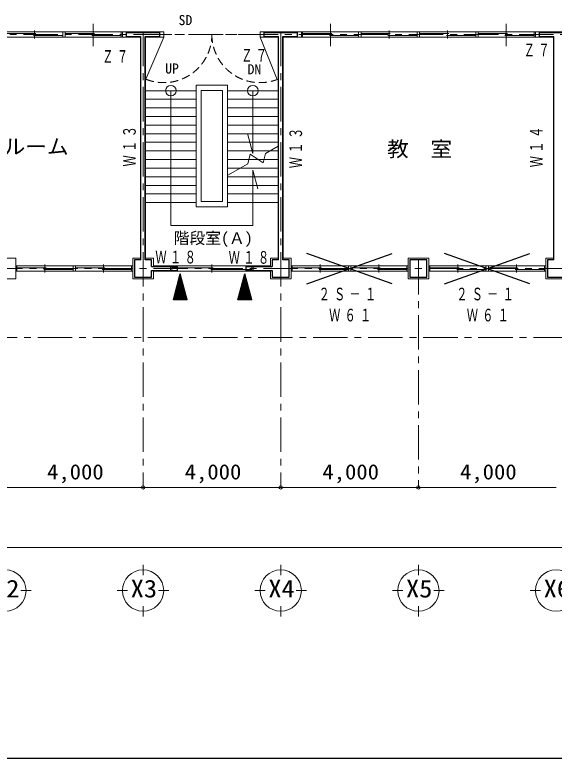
# Model space of a CAD drawing. Units: millimetres at full size, sheet at 1:200; details may follow other scales. Extents: x -55340 to 55340, y -38040 to 38040.
# Drawn here: x -38633 to -22963, y 2000 to 23590 of the extents above; entities that cross this region are included whole.
import ezdxf
from ezdxf.enums import TextEntityAlignment as Align

# ---------------------------------------------------------------- set-up
doc = ezdxf.new("R2010")
doc.units = ezdxf.units.MM
doc.header["$LTSCALE"] = 200
doc.header["$PDMODE"] = 32
doc.header["$PDSIZE"] = 100
doc.linetypes.add('CHAIN1', pattern=[8, 5, -1, 1, -1])
doc.linetypes.add('DASHED1', pattern=[1.8, 1.2, -0.6])
for name, color, linetype, lineweight in [('0-0_補助線', 4, 'Continuous', 9), ('0-1_通り芯', 3, 'Continuous', 18), ('0-2_躯体', 3, 'Continuous', 18), ('0-5_建具(ｻｯｼ)', 3, 'Continuous', 18), ('0-A_寸法', 6, 'Continuous', 9), ('0-B_文字', 4, 'Continuous', 9), ('0-F_予備', 4, 'Continuous', 9), ('2-0_補助線', 2, 'Continuous', 25), ('2-2_躯体', 2, 'Continuous', 25)]:
    doc.layers.add(name, color=color, linetype=linetype, lineweight=lineweight)
doc.layers.add('0-D_予備', color=2, linetype='Continuous')
doc.layers.add('2-3_外壁', color=2, linetype='Continuous')
doc.styles.add('ＭＳ ゴシック', font='')
doc.styles.get('ＭＳ ゴシック').set_extended_font_data('MS Gothic')

msp = doc.modelspace()

# ---------------------------------------------------------------- linework, layer by layer
at = {"layer": '0-0_補助線', "color": 3, "lineweight": 18}
for p, q in [((-36358.1, 22685), (-36358.1, 23325.5)), ((-29458.1, 22685), (-29458.1, 23325.5)), ((-24358.1, 22685), (-24358.1, 23325.5)), ((-38058.1, 22903), (-38058.1, 23138.8)), ((-27758.1, 22903), (-27758.1, 23138.8)), ((-26058.1, 22903), (-26058.1, 23138.8)), ((-38873.1, 23046.6), (-38023.1, 23046.6)), ((-38093.1, 22995.2), (-37243.1, 22995.2)), ((-37243.1, 23095.9), (-37173.1, 23095.9)), ((-37243.1, 22945.9), (-37243.1, 23095.9)), ((-37173.1, 23046.6), (-36323.1, 23046.6)), ((-36393.1, 22995.2), (-35543.1, 22995.2)), ((-35543.1, 22945.9), (-35508.1, 22945.9)), ((-35508.1, 23095.9), (-35508.1, 22945.9)), ((-35508.1, 22945.9), (-34983.1, 22945.9)), ((-34983.1, 16520.9), (-34983.1, 22945.9)), ((-34833.1, 22945.9), (-34308.1, 22945.9)), ((-34833.1, 16520.9), (-34833.1, 22945.9)), ((-34308.1, 22945.9), (-34825.4, 21719.9)), ((-31508.1, 23095.9), (-30308.1, 23095.9)), ((-31508.1, 22945.9), (-31008.6, 21713.1)), ((-30983.1, 16520.9), (-30983.1, 22945.9)), ((-30273.1, 23095.9), (-30308.1, 23095.9)), ((-30308.1, 23095.9), (-30308.1, 22945.9)), ((-30273.1, 22945.9), (-30308.1, 22945.9)), ((-30273.1, 22945.9), (-30273.1, 23095.9)), ((-30273.1, 23046.6), (-29423.1, 23046.6)), ((-29493.1, 22995.2), (-28643.1, 22995.2)), ((-28643.1, 23095.9), (-28573.1, 23095.9)), ((-28643.1, 22945.9), (-28643.1, 23095.9)), ((-28573.1, 23046.6), (-27723.1, 23046.6)), ((-27793.1, 22995.2), (-26943.1, 22995.2)), ((-26943.1, 22945.9), (-26873.1, 22945.9)), ((-26873.1, 22945.9), (-26873.1, 23095.9)), ((-26873.1, 23046.6), (-26023.1, 23046.6)), ((-26093.1, 22995.2), (-25243.1, 22995.2)), ((-25243.1, 23095.9), (-25173.1, 23095.9)), ((-25243.1, 22945.9), (-25243.1, 23095.9)), ((-25173.1, 23046.6), (-24323.1, 23046.6)), ((-24393.1, 22995.2), (-23543.1, 22995.2)), ((-23543.1, 22945.9), (-23508.1, 22945.9)), ((-22273.1, 23095.9), (-23508.1, 23095.9)), ((-35208.1, 16520.9), (-35208.1, 15920.9)), ((-34983.1, 16520.9), (-35208.1, 16520.9)), ((-34608.1, 16520.9), (-34833.1, 16520.9)), ((-34608.1, 16295.9), (-34608.1, 16520.9)), ((-30983.1, 16520.9), (-31208.1, 16520.9)), ((-31208.1, 16295.9), (-31208.1, 16520.9)), ((-30833.1, 16520.9), (-30608.1, 16520.9)), ((-30608.1, 16520.9), (-30608.1, 15920.9)), ((-23208.1, 16520.9), (-22983.1, 16520.9)), ((-23208.1, 15920.9), (-23208.1, 16520.9)), ((-38573.1, 16295.9), (-38608.1, 16295.9)), ((-38573.1, 16145.9), (-38573.1, 16295.9)), ((-38573.1, 16246.6), (-37723.1, 16246.6)), ((-37793.1, 16195.2), (-36943.1, 16195.2)), ((-37758.1, 16103), (-37758.1, 16338.7)), ((-36943.1, 16295.9), (-36873.1, 16295.9)), ((-36943.1, 16145.9), (-36943.1, 16295.9)), ((-36873.1, 16246.6), (-36023.1, 16246.6)), ((-36093.1, 16195.2), (-35243.1, 16195.2)), ((-36058.1, 16103), (-36058.1, 16338.7)), ((-34108.1, 16295.9), (-34608.1, 16295.9)), ((-34073.1, 16295.9), (-34108.1, 16295.9)), ((-34073.1, 16145.9), (-34073.1, 16295.9)), ((-34073.1, 16246.6), (-32873.1, 16246.6)), ((-32943.1, 16195.2), (-31743.1, 16195.2)), ((-32908.1, 16103), (-32908.1, 16338.8)), ((-31743.1, 16295.9), (-31708.1, 16295.9)), ((-31743.1, 16145.9), (-31743.1, 16295.9)), ((-31708.1, 16295.9), (-31208.1, 16295.9)), ((-30573.1, 16295.9), (-30608.1, 16295.9)), ((-30573.1, 16145.9), (-30573.1, 16295.9)), ((-30573.1, 16246.6), (-29723.2, 16246.6)), ((-29793.1, 16195.2), (-28943.1, 16195.2)), ((-29758.1, 16103), (-29758.1, 16338.8)), ((-28943.1, 16295.9), (-28873.1, 16295.9)), ((-28943.1, 16145.9), (-28943.1, 16295.9)), ((-28873.1, 16246.6), (-28023.1, 16246.6)), ((-28093.1, 16195.2), (-27243.1, 16195.2)), ((-28058.1, 16103), (-28058.1, 16338.8)), ((-26573.1, 16295.9), (-26608.1, 16295.9)), ((-26573.1, 16145.9), (-26573.1, 16295.9)), ((-26573.1, 16246.6), (-25723.1, 16246.6)), ((-25793.1, 16195.2), (-24943.1, 16195.2)), ((-25758.1, 16103), (-25758.1, 16338.8)), ((-24943.1, 16295.9), (-24873.1, 16295.9)), ((-24943.1, 16145.9), (-24943.1, 16295.9)), ((-24873.1, 16246.6), (-24023.1, 16246.6)), ((-24093.1, 16195.2), (-23243.1, 16195.2)), ((-24058.1, 16103), (-24058.1, 16338.8)), ((-23243.1, 16295.9), (-23208.1, 16295.9)), ((-23243.1, 16145.9), (-23243.1, 16295.9)), ((-38573.1, 16145.9), (-38608.1, 16145.9)), ((-35243.1, 16145.9), (-35208.1, 16145.9)), ((-34608.1, 15920.9), (-34608.1, 16145.9)), ((-34073.1, 16145.9), (-34108.1, 16145.9)), ((-31743.1, 16145.9), (-31708.1, 16145.9)), ((-31208.1, 15920.9), (-31208.1, 16145.9)), ((-30573.1, 16145.9), (-30608.1, 16145.9)), ((-27243.1, 16145.9), (-27208.1, 16145.9)), ((-26573.1, 16145.9), (-26608.1, 16145.9)), ((-23243.1, 16145.9), (-23208.1, 16145.9)), ((-34608.1, 15920.9), (-35208.1, 15920.9)), ((-30608.1, 15920.9), (-31208.1, 15920.9)), ((-22608.1, 15920.9), (-23208.1, 15920.9))]:
    msp.add_line(p, q, dxfattribs=at)
at = {"layer": '0-0_補助線', "color": 3, "linetype": 'DASHED1', "lineweight": 18}
msp.add_line((-34308.1, 23020.9), (-31508.1, 23020.9), dxfattribs=at)
at = {"layer": '0-0_補助線'}
for p, q in [((-33365.1, 21387.5), (-34833.1, 21387.5)), ((-33215.1, 18166.7), (-33215.1, 21396.7)), ((-32451.2, 21546.7), (-32451.2, 18016.7)), ((-30983.1, 21387.5), (-32451.2, 21387.5)), ((-31717.2, 19562.3), (-31717.2, 21387.5)), ((-33365.1, 21137.5), (-34833.1, 21137.5)), ((-30983.1, 21137.5), (-32451.2, 21137.5)), ((-33365.1, 20887.5), (-34833.1, 20887.5)), ((-30983.1, 20887.5), (-32451.2, 20887.5)), ((-33365.1, 20637.5), (-34833.1, 20637.5)), ((-30983.1, 20637.5), (-32451.2, 20637.5)), ((-33365.1, 20387.5), (-34833.1, 20387.5)), ((-30983.1, 20387.5), (-32451.2, 20387.5)), ((-33365.1, 20137.4), (-34833.1, 20137.4)), ((-30983.1, 20137.4), (-32451.2, 20137.4)), ((-33365.1, 19887.5), (-34833.1, 19887.5)), ((-30983.1, 19887.5), (-32451.2, 19887.5)), ((-31348.1, 19565.5), (-30980.5, 19776.9)), ((-33365.1, 19637.4), (-34833.1, 19637.4)), ((-30983.1, 19637.4), (-32451.2, 19637.4)), ((-33365.1, 19387.4), (-34833.1, 19387.4)), ((-30983.1, 19387.4), (-32451.2, 19387.4)), ((-32446.7, 18933.8), (-31868.2, 19266.4)), ((-33365.1, 19137.4), (-34833.1, 19137.4)), ((-30983.1, 19137.4), (-32451.2, 19137.4)), ((-31717.2, 17470.2), (-31717.2, 19082.1)), ((-33365.1, 18887.4), (-34833.1, 18887.4)), ((-30983.1, 18887.4), (-32451.2, 18887.4)), ((-33365.1, 18637.4), (-34833.1, 18637.4)), ((-30983.1, 18637.4), (-32451.2, 18637.4)), ((-33365.1, 18387.4), (-34833.1, 18387.4)), ((-30983.1, 18387.4), (-32451.2, 18387.4)), ((-33365.1, 18137.4), (-34833.1, 18137.4)), ((-33215.1, 18166.7), (-32601.2, 18166.7)), ((-30983.1, 18137.4), (-32451.2, 18137.4)), ((-33365.1, 18016.7), (-32451.2, 18016.7))]:
    msp.add_line(p, q, dxfattribs=at)
at = {"layer": '0-0_補助線', "color": 3, "lineweight": 18}
for points in [[(-37243.1, 22945.9), (-37173.1, 22945.9), (-37173.1, 23095.9)], [(-35543.1, 22945.9), (-35543.1, 23095.9), (-35508.1, 23095.9)], [(-35508.1, 23095.9), (-34308.1, 23095.9), (-34308.1, 22945.9)], [(-31508.1, 23095.9), (-31508.1, 22945.9), (-30983.1, 22945.9)], [(-30833.1, 16520.9), (-30833.1, 22945.9), (-30308.1, 22945.9)], [(-28643.1, 22945.9), (-28573.1, 22945.9), (-28573.1, 23095.9)], [(-26943.1, 22945.9), (-26943.1, 23095.9), (-26873.1, 23095.9)], [(-25243.1, 22945.9), (-25173.1, 22945.9), (-25173.1, 23095.9)], [(-23543.1, 22945.9), (-23543.1, 23095.9), (-23508.1, 23095.9)], [(-23508.1, 23095.9), (-23508.1, 22945.9), (-22983.1, 22945.9), (-22983.1, 16520.9)], [(-36943.1, 16145.9), (-36873.1, 16145.9), (-36873.1, 16295.9)], [(-35243.1, 16145.9), (-35243.1, 16295.9), (-35208.1, 16295.9)], [(-34108.1, 16295.9), (-34108.1, 16145.9), (-34608.1, 16145.9)], [(-31708.1, 16295.9), (-31708.1, 16145.9), (-31208.1, 16145.9)], [(-28943.1, 16145.9), (-28873.1, 16145.9), (-28873.1, 16295.9)], [(-27243.1, 16145.9), (-27243.1, 16295.9), (-27208.1, 16295.9)], [(-24943.1, 16145.9), (-24873.1, 16145.9), (-24873.1, 16295.9)]]:
    msp.add_lwpolyline(points, dxfattribs=at)
at = {"layer": '0-0_補助線'}
for points in [[(-34099.1, 21387.5), (-34099.1, 17470.2), (-31717.2, 17470.2)], [(-33365.1, 18016.7), (-33365.1, 21546.7), (-32451.2, 21546.7)], [(-33215.1, 21396.7), (-32601.2, 21396.7), (-32601.2, 18166.7)], [(-31868.2, 19266.4), (-31794.5, 19539.5), (-31421.8, 19292.4), (-31348.1, 19565.5)]]:
    msp.add_lwpolyline(points, dxfattribs=at)
at = {"layer": '0-0_補助線', "color": 3, "lineweight": 18}
for points in [[(-38608.1, 16520.9), (-38608.1, 15920.9), (-39208.1, 15920.9), (-39208.1, 16520.9)], [(-26608.1, 16520.9), (-26608.1, 15920.9), (-27208.1, 15920.9), (-27208.1, 16520.9)]]:
    msp.add_lwpolyline(points, close=True, dxfattribs=at)
at = {"layer": '0-0_補助線'}
for centre in [(-34099.1, 21387.5), (-31717.2, 21387.5)]:
    msp.add_circle(centre, 153.6, dxfattribs=at)
at = {"layer": '0-0_補助線', "color": 3, "linetype": 'DASHED1', "lineweight": 18}
for centre, start, end in [((-34308.1, 23020.9), 248.3187, 0), ((-31508.1, 23020.9), 180, 290.90559)]:
    msp.add_arc(centre, 1400, start, end, dxfattribs=at)
at = {"layer": '0-1_通り芯', "color": 4, "linetype": 'CHAIN1', "lineweight": 9}
for p, q in [((39416, 23020.9), (-47566.2, 23020.9)), ((-34908.1, 23095.9), (-34908.1, 9864.4)), ((-30908.1, 23095.9), (-30908.1, 9864.4)), ((-26908.1, 16470.9), (-26908.1, 9864.4)), ((14391.9, 16220.9), (-49340.7, 16220.9)), ((-47566.2, 14220.9), (40940.1, 14220.9))]:
    msp.add_line(p, q, dxfattribs=at)
at = {"layer": '0-1_通り芯'}
for p, q in [((-34908.1, 7617.4), (-34908.1, 7317.4)), ((-30908.2, 7617.4), (-30908.2, 7317.4)), ((-26908.1, 7617.4), (-26908.1, 7317.4)), ((-38158.1, 6867.4), (-38458.1, 6867.4)), ((-35358.1, 6867.4), (-35658.1, 6867.4)), ((-34158.1, 6867.4), (-34458.1, 6867.4)), ((-31358.2, 6867.4), (-31658.2, 6867.4)), ((-30158.2, 6867.4), (-30458.2, 6867.4)), ((-27358.1, 6867.4), (-27658.1, 6867.4)), ((-26158.1, 6867.4), (-26458.1, 6867.4)), ((-23358.1, 6867.4), (-23658.1, 6867.4)), ((-34908.1, 6117.4), (-34908.1, 6417.4)), ((-30908.2, 6117.4), (-30908.2, 6417.4)), ((-26908.1, 6117.4), (-26908.1, 6417.4))]:
    msp.add_line(p, q, dxfattribs=at)
for centre in [(-38908.1, 6867.4), (-34908.1, 6867.4), (-30908.2, 6867.4), (-26908.1, 6867.4), (-22908.1, 6867.4)]:
    msp.add_circle(centre, 600, dxfattribs=at)
at = {"layer": '0-5_建具(ｻｯｼ)', "color": 4, "lineweight": 9}
for p, q in [((-35543.1, 23095.9), (-42273.1, 23095.9)), ((-42273.1, 22945.9), (-35543.1, 22945.9)), ((-23543.1, 23095.9), (-30273.1, 23095.9)), ((-30273.1, 22945.9), (-23543.1, 22945.9)), ((-38573.1, 16295.9), (-35243.1, 16295.9)), ((-34073.1, 16295.9), (-31743.1, 16295.9)), ((-30573.1, 16295.9), (-27243.1, 16295.9)), ((-26573.1, 16295.9), (-23243.1, 16295.9)), ((-35243.1, 16145.9), (-38573.1, 16145.9)), ((-31743.1, 16145.9), (-34073.1, 16145.9)), ((-27243.1, 16145.9), (-30573.1, 16145.9)), ((-23243.1, 16145.9), (-26573.1, 16145.9))]:
    msp.add_line(p, q, dxfattribs=at)
at = {"layer": '0-A_寸法', "color": 4}
for points in [[(-42908.1, 9864.4), (-38908.1, 9864.4), (-34908.1, 9864.4), (-30908.1, 9864.4), (-26908.1, 9864.4), (-22908.1, 9864.4)], [(-42908.1, 8117.4), (28091.9, 8117.4), (35741.9, 8117.4)]]:
    msp.add_lwpolyline(points, dxfattribs=at)
at = {"layer": '0-A_寸法'}
for p in [(-34908.1, 9864.4), (-30908.1, 9864.4), (-26908.1, 9864.4)]:
    msp.add_point(p, dxfattribs=at)
at = {"layer": '0-B_文字'}
for p, q in [((-31872.4, 20141.9), (-31717.2, 19562.3)), ((-31717.2, 19082.1), (-31572.3, 18541.3))]:
    msp.add_line(p, q, dxfattribs=at)
at = {"layer": '0-F_予備', "color": 2, "lineweight": 25}
msp.add_line((-55300, 2000), (55300, 2000), dxfattribs=at)
at = {"layer": '2-0_補助線'}
for p, q in [((-27671.3, 15781.5), (-30145, 16660.3)), ((-30145, 15781.5), (-27671.3, 16660.3)), ((-23671.3, 15781.5), (-26145, 16660.3)), ((-26145, 15781.5), (-23671.3, 16660.3)), ((-34026.9, 15311.2), (-33825.1, 16064.5)), ((-33806, 15993.3), (-33858.1, 15941.2)), ((-33812, 16015.6), (-33847.8, 15979.8)), ((-33818, 16037.9), (-33837.4, 16018.5)), ((-33824, 16060.2), (-33827.1, 16057.1)), ((-33623.3, 15311.2), (-33825.1, 16064.5)), ((-32150.1, 15311.2), (-31948.3, 16064.5)), ((-31929.2, 15993.3), (-31981.3, 15941.2)), ((-31935.2, 16015.6), (-31971, 15979.8)), ((-31941.2, 16037.9), (-31960.6, 16018.5)), ((-31947.2, 16060.2), (-31950.3, 16057.1)), ((-31746.5, 15311.2), (-31948.3, 16064.5)), ((-33746.3, 15770.2), (-33961.7, 15554.8)), ((-33752.2, 15792.5), (-33951.3, 15593.5)), ((-33758.2, 15814.9), (-33940.9, 15632.1)), ((-33764.2, 15837.2), (-33930.6, 15670.7)), ((-33770.2, 15859.5), (-33920.2, 15709.4)), ((-33776.1, 15881.8), (-33909.9, 15748)), ((-33782.1, 15904.1), (-33899.5, 15786.7)), ((-33788.1, 15926.4), (-33889.2, 15825.3)), ((-33794.1, 15948.7), (-33878.8, 15863.9)), ((-33800, 15971), (-33868.5, 15902.6)), ((-31869.5, 15770.2), (-32084.9, 15554.8)), ((-31875.4, 15792.5), (-32074.5, 15593.5)), ((-31881.4, 15814.9), (-32064.2, 15632.1)), ((-31887.4, 15837.2), (-32053.8, 15670.7)), ((-31893.4, 15859.5), (-32043.5, 15709.4)), ((-31899.4, 15881.8), (-32033.1, 15748)), ((-31905.3, 15904.1), (-32022.8, 15786.7)), ((-31911.3, 15926.4), (-32012.4, 15825.3)), ((-31917.3, 15948.7), (-32002, 15863.9)), ((-31923.3, 15971), (-31991.7, 15902.6)), ((-33710.4, 15636.4), (-34023.8, 15323)), ((-33716.4, 15658.7), (-34013.4, 15361.7)), ((-33704.4, 15614.1), (-34007.3, 15311.2)), ((-33722.3, 15681), (-34003.1, 15400.3)), ((-33728.3, 15703.3), (-33992.7, 15438.9)), ((-33734.3, 15725.6), (-33982.4, 15477.6)), ((-33698.4, 15591.8), (-33979, 15311.2)), ((-33740.3, 15747.9), (-33972, 15516.2)), ((-33692.5, 15569.5), (-33950.7, 15311.2)), ((-33686.5, 15547.2), (-33922.4, 15311.2)), ((-31833.6, 15636.4), (-32147, 15323)), ((-31839.6, 15658.7), (-32136.6, 15361.7)), ((-31827.6, 15614.1), (-32130.5, 15311.2)), ((-31845.6, 15681), (-32126.3, 15400.3)), ((-31851.5, 15703.3), (-32115.9, 15438.9)), ((-31857.5, 15725.6), (-32105.6, 15477.6)), ((-31821.7, 15591.8), (-32102.2, 15311.2)), ((-31863.5, 15747.9), (-32095.2, 15516.2)), ((-31815.7, 15569.5), (-32073.9, 15311.2)), ((-31809.7, 15547.2), (-32045.6, 15311.2)), ((-33680.5, 15524.9), (-33894.1, 15311.2)), ((-33674.5, 15502.6), (-33865.9, 15311.2)), ((-33668.6, 15480.2), (-33837.6, 15311.2)), ((-33662.6, 15457.9), (-33809.3, 15311.2)), ((-33656.6, 15435.6), (-33781, 15311.2)), ((-33650.6, 15413.3), (-33752.7, 15311.2)), ((-33644.6, 15391), (-33724.4, 15311.2)), ((-33638.7, 15368.7), (-33696.1, 15311.2)), ((-33632.7, 15346.4), (-33667.9, 15311.2)), ((-31803.7, 15524.9), (-32017.4, 15311.2)), ((-31797.7, 15502.6), (-31989.1, 15311.2)), ((-31791.8, 15480.2), (-31960.8, 15311.2)), ((-31785.8, 15457.9), (-31932.5, 15311.2)), ((-31779.8, 15435.6), (-31904.2, 15311.2)), ((-31773.8, 15413.3), (-31875.9, 15311.2)), ((-31767.9, 15391), (-31847.6, 15311.2)), ((-31761.9, 15368.7), (-31819.4, 15311.2)), ((-31755.9, 15346.4), (-31791.1, 15311.2)), ((-33623.3, 15311.2), (-34026.9, 15311.2)), ((-33626.7, 15324.1), (-33639.6, 15311.2)), ((-31746.5, 15311.2), (-32150.1, 15311.2)), ((-31749.9, 15324.1), (-31762.8, 15311.2))]:
    msp.add_line(p, q, dxfattribs=at)
at = {"layer": '2-2_躯体'}
for p, q in [((-35393.1, 22960.9), (-35393.1, 23080.9)), ((-35393.1, 23080.9), (-34423.1, 23080.9)), ((-35393.1, 22960.9), (-34968.1, 22960.9)), ((-34968.1, 16470.9), (-34968.1, 22960.9)), ((-34848.1, 22960.9), (-34423.1, 22960.9)), ((-34848.1, 16470.9), (-34848.1, 22960.9)), ((-34423.1, 22960.9), (-34423.1, 23080.9)), ((-31393.1, 22960.9), (-31393.1, 23080.9)), ((-31393.1, 23080.9), (-30423.1, 23080.9)), ((-31393.1, 22960.9), (-30968.1, 22960.9)), ((-30968.1, 16470.9), (-30968.1, 22960.9)), ((-30848.1, 22960.9), (-30423.1, 22960.9)), ((-30848.1, 16470.9), (-30848.1, 22960.9)), ((-30423.1, 22960.9), (-30423.1, 23080.9)), ((-23393.1, 22960.9), (-23393.1, 23080.9)), ((-23393.1, 23080.9), (-22423.1, 23080.9)), ((-23393.1, 22960.9), (-22968.1, 22960.9)), ((-22968.1, 16470.9), (-22968.1, 22960.9)), ((-34968.1, 16470.9), (-35158.1, 16470.9)), ((-34658.1, 16470.9), (-34848.1, 16470.9)), ((-34658.1, 16280.9), (-34658.1, 16470.9)), ((-30968.1, 16470.9), (-31158.1, 16470.9)), ((-31158.1, 16470.9), (-31158.1, 16280.9)), ((-30658.1, 16470.9), (-30848.1, 16470.9)), ((-23158.1, 16470.9), (-23158.1, 15970.9)), ((-22968.1, 16470.9), (-23158.1, 16470.9)), ((-34658.1, 16280.9), (-33908.1, 16280.9)), ((-31908.1, 16280.9), (-31158.1, 16280.9)), ((-31908.1, 16160.9), (-31908.1, 16280.9)), ((-34658.1, 15970.9), (-34658.1, 16160.9)), ((-31908.1, 16160.9), (-31158.1, 16160.9)), ((-31158.1, 16160.9), (-31158.1, 15970.9))]:
    msp.add_line(p, q, dxfattribs=at)
for points in [[(-35158.1, 16470.9), (-35158.1, 15970.9), (-34658.1, 15970.9)], [(-31158.1, 15970.9), (-30658.1, 15970.9), (-30658.1, 16470.9)], [(-23158.1, 15970.9), (-22658.1, 15970.9), (-22658.1, 16470.9)], [(-34658.1, 16160.9), (-33908.1, 16160.9), (-33908.1, 16280.9)]]:
    msp.add_lwpolyline(points, dxfattribs=at)
msp.add_lwpolyline([(-27158.1, 15970.9), (-26658.1, 15970.9), (-26658.1, 16470.9), (-27158.1, 16470.9)], close=True, dxfattribs=at)

# ---------------------------------------------------------------- texts
at = {"layer": '0-1_通り芯', "color": 2, "style": 'ＭＳ ゴシック', "width": 1.1}
for s, p in [('X2', (-39267.9, 6513.2)), ('X3', (-35267.9, 6513.2)), ('X4', (-31267.9, 6513.2)), ('X5', (-27267.9, 6513.2)), ('X6', (-23267.9, 6513.2))]:
    msp.add_text(s, height=513.2, dxfattribs=at).set_placement(p, align=Align.BOTTOM_LEFT)
at = {"layer": '0-2_躯体', "color": 2, "style": 'ＭＳ ゴシック'}
msp.add_text('階段室(Ａ)', height=337.2, dxfattribs=at).set_placement((-34021.5, 16836.3), align=Align.BOTTOM_LEFT)
at = {"layer": '0-A_寸法', "color": 2, "style": 'ＭＳ ゴシック', "width": 1.1}
for p in [(-37698.1, 9964.4), (-33698.1, 9964.4), (-29698.1, 9964.4), (-25698.1, 9964.4)]:
    msp.add_text('4,000', height=439.9, dxfattribs=at).set_placement(p, align=Align.BOTTOM_LEFT)
at = {"layer": '0-B_文字', "color": 2, "style": 'ＭＳ ゴシック', "width": 1.05}
for s, p in [('英語ルーム', (-40220.8, 19412)), ('教\u3000室', (-27819.2, 19342))]:
    msp.add_text(s, height=439.9, dxfattribs=at).set_placement(p, align=Align.BOTTOM_LEFT)
at = {"layer": '0-D_予備', "style": 'ＭＳ ゴシック'}
for s, p in [('SD', (-33876, 23204)), ('UP', (-34267.9, 21797.9)), ('DN', (-31870.6, 21774.8))]:
    msp.add_text(s, height=293.3, dxfattribs=at).set_placement(p, align=Align.BOTTOM_LEFT)
at = {"layer": '2-0_補助線', "char_height": 366.6, "attachment_point": 7, "style": 'ＭＳ ゴシック'}
for s, insert in [('\\T1.38;\\W0.65;２Ｓ－１', (-29806.6, 15291.2)), ('\\T1.38;\\W0.65;２Ｓ－１', (-25806.6, 15291.2)), ('\\T1.38;\\W0.65;Ｗ６１', (-29501.3, 14680.7)), ('\\T1.38;\\W0.65;Ｗ６１', (-25501.3, 14680.7))]:
    msp.add_mtext(s, dxfattribs=dict(at, insert=insert))
at = {"layer": '2-3_外壁', "char_height": 366.6, "attachment_point": 7, "style": 'ＭＳ ゴシック'}
for s, insert in [('\\T1.31;\\W0.65;Ｚ７', (-23848.5, 22382.2)), ('\\T1.31;\\W0.65;Ｚ７', (-36093.9, 22197.2)), ('\\T1.31;\\W0.65;Ｚ７', (-32057.8, 22227.2)), ('\\T1.31;\\W0.65;Ｗ１８', (-34549.7, 16363.4)), ('\\T1.31;\\W0.65;Ｗ１８', (-32420.2, 16355.5))]:
    msp.add_mtext(s, dxfattribs=dict(at, insert=insert))
at = {"layer": '2-3_外壁', "char_height": 366.6, "attachment_point": 7, "rotation": 90, "style": 'ＭＳ ゴシック'}
for s, insert in [('\\T1.31;\\W0.65;Ｗ１３', (-35114, 19185.4)), ('\\T1.31;\\W0.65;Ｗ１３', (-30282.3, 19135.6)), ('\\T1.31;\\W0.65;Ｗ１４', (-23297.6, 19163.5))]:
    msp.add_mtext(s, dxfattribs=dict(at, insert=insert))

doc.saveas('drawing.dxf')
